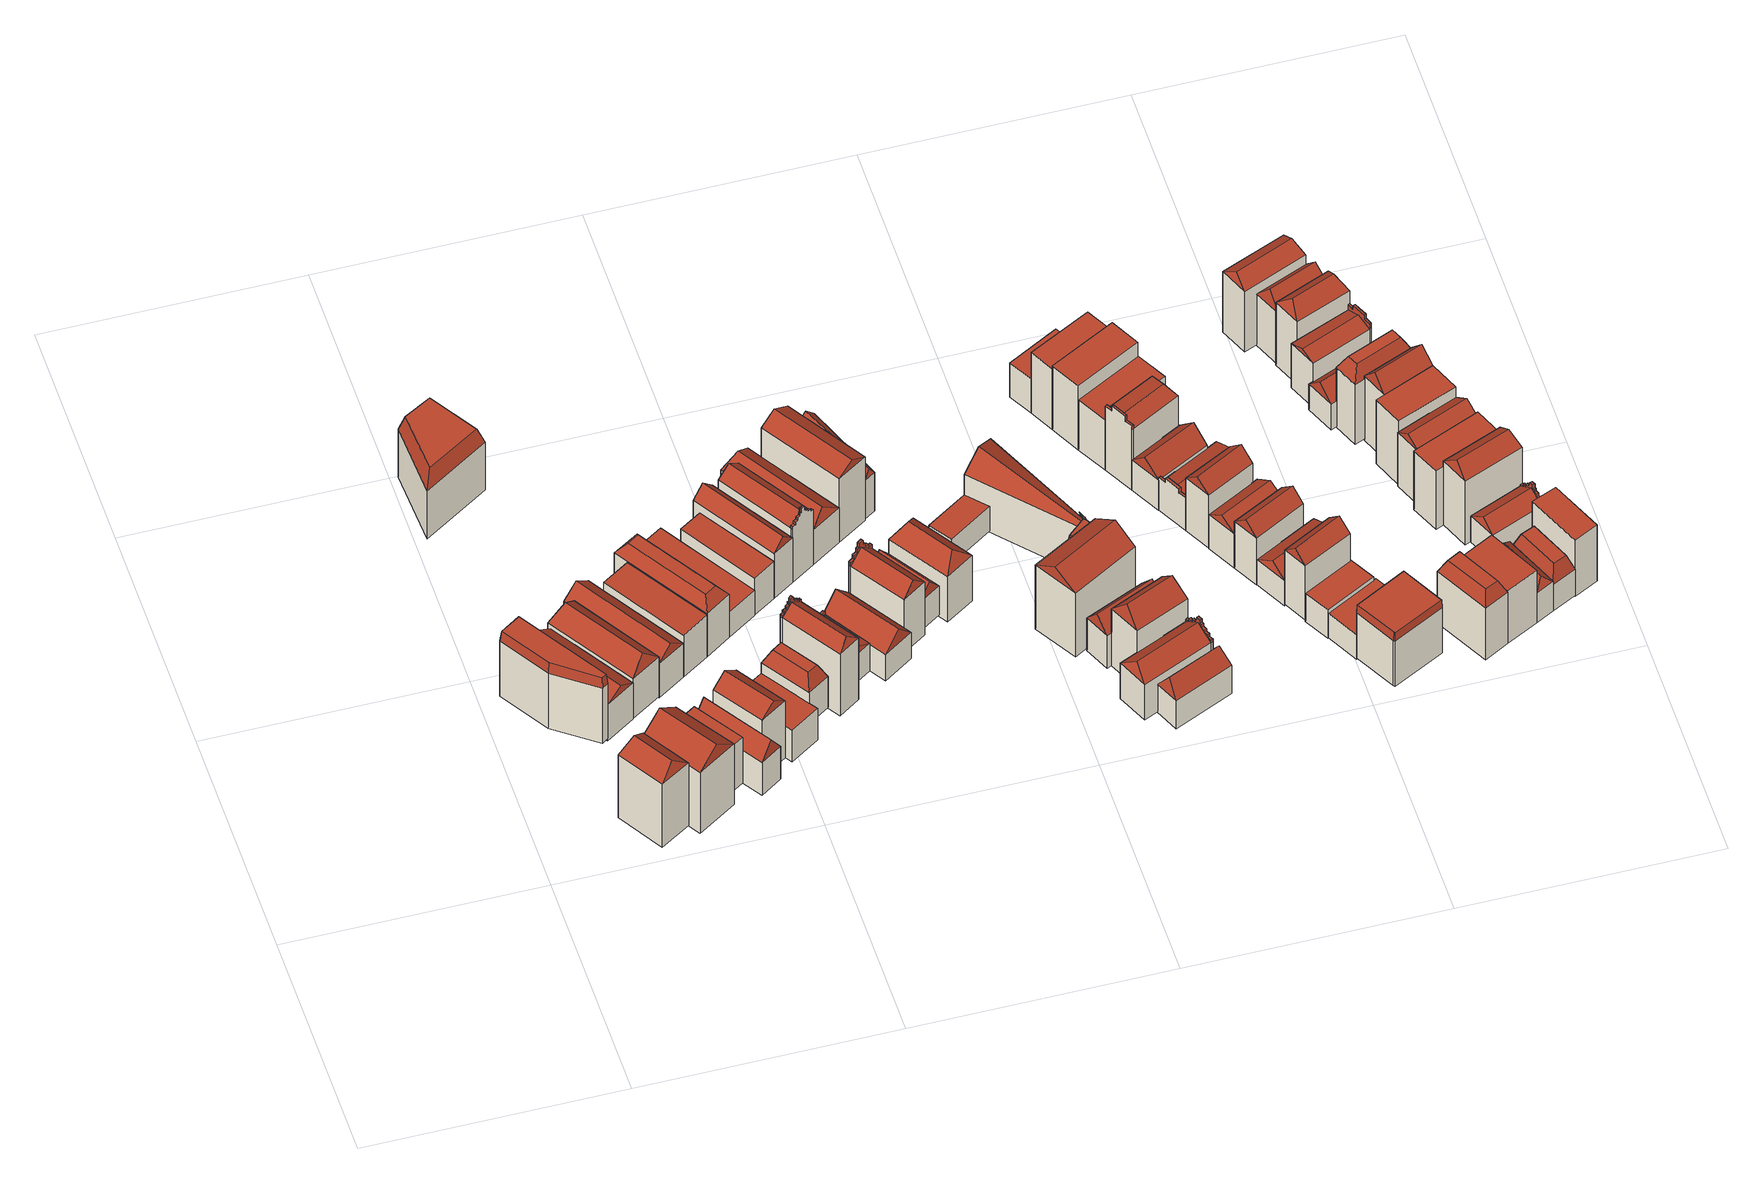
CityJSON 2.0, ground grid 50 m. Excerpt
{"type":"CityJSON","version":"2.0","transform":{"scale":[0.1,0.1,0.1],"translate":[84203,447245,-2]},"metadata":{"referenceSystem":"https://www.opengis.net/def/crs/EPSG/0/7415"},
"CityObjects":{
"building1":{"type":"Building","geometry":[{"type":"Solid","lod":"2","boundaries":[[[[0,1,2,3,4]],[[3,2,5,6]],[[0,4,7,8]],[[2,1,9,5]],[[4,3,6,7]],[[1,0,8,9]],[[9,8,10,11]],[[8,7,12,10]],[[7,6,13,12]],[[6,5,14,13]],[[5,9,11,14]],[[10,12,13,14,11]]]],"semantics":{"surfaces":[{"type":"GroundSurface"},{"type":"WallSurface"},{"type":"RoofSurface"}],"values":[[0,1,1,1,1,1,2,2,2,2,2,2]]}}]},
"building2":{"type":"Building","geometry":[{"type":"Solid","lod":"2","boundaries":[[[[15,16,17,18]],[[17,16,19,20]],[[15,18,21,22]],[[18,17,20,21]],[[16,15,22,19]],[[22,21,23,24]],[[21,20,23]],[[20,19,24,23]],[[19,22,24]]]],"semantics":{"surfaces":[{"type":"GroundSurface"},{"type":"WallSurface"},{"type":"RoofSurface"}],"values":[[0,1,1,1,1,2,2,2,2]]}}]},
"building3":{"type":"Building","geometry":[{"type":"Solid","lod":"2","boundaries":[[[[25,26,27,28]],[[27,26,29,30]],[[25,28,31,32]],[[28,27,30,31]],[[26,25,32,29]],[[32,31,33,34]],[[31,30,33]],[[30,29,34,33]],[[29,32,34]]]],"semantics":{"surfaces":[{"type":"GroundSurface"},{"type":"WallSurface"},{"type":"RoofSurface"}],"values":[[0,1,1,1,1,2,2,2,2]]}}]},
"building4":{"type":"Building","geometry":[{"type":"Solid","lod":"2","boundaries":[[[[16,35,36,37]],[[36,35,38,39]],[[16,37,40,41]],[[37,36,39,40]],[[35,16,41,38]],[[41,40,42,43]],[[40,39,42]],[[39,38,43,42]],[[38,41,43]]]],"semantics":{"surfaces":[{"type":"GroundSurface"},{"type":"WallSurface"},{"type":"RoofSurface"}],"values":[[0,1,1,1,1,2,2,2,2]]}}]},
"building5":{"type":"Building","geometry":[{"type":"Solid","lod":"2","boundaries":[[[[44,45,46,47]],[[46,45,48,49]],[[44,47,50,51]],[[47,46,49,50]],[[45,44,51,48]],[[51,50,52,53]],[[50,49,52]],[[49,48,53,52]],[[48,51,53]]]],"semantics":{"surfaces":[{"type":"GroundSurface"},{"type":"WallSurface"},{"type":"RoofSurface"}],"values":[[0,1,1,1,1,2,2,2,2]]}}]},
"building6":{"type":"Building","geometry":[{"type":"Solid","lod":"2","boundaries":[[[[54,55,56,57]],[[56,55,58,59]],[[54,57,60,61]],[[57,56,59,60]],[[55,54,61,58]],[[58,61,62,63]],[[61,60,64,62]],[[60,59,65,64]],[[59,58,63,65]],[[62,64,65,63]]]],"semantics":{"surfaces":[{"type":"GroundSurface"},{"type":"WallSurface"},{"type":"RoofSurface"}],"values":[[0,1,1,1,1,2,2,2,2,2]]}}]},
"building7":{"type":"Building","geometry":[{"type":"Solid","lod":"2","boundaries":[[[[66,67,68,69]],[[70,71,72,73]],[[68,67,73,72]],[[66,69,71,70]],[[69,68,72,71]],[[67,66,70,73]]]],"semantics":{"surfaces":[{"type":"GroundSurface"},{"type":"RoofSurface"},{"type":"WallSurface"}],"values":[[0,1,2,2,2,2]]}}]},
"building8":{"type":"Building","geometry":[{"type":"Solid","lod":"2","boundaries":[[[[74,75,76,77]],[[76,75,78,79]],[[74,77,80,81]],[[77,76,79,80]],[[75,74,81,78]],[[81,80,82,83]],[[80,79,82]],[[79,78,83,82]],[[78,81,83]]]],"semantics":{"surfaces":[{"type":"GroundSurface"},{"type":"WallSurface"},{"type":"RoofSurface"}],"values":[[0,1,1,1,1,2,2,2,2]]}}]},
"building9":{"type":"Building","geometry":[{"type":"Solid","lod":"2","boundaries":[[[[84,85,86,87]],[[86,85,88,89]],[[84,87,90,91]],[[87,86,89,90]],[[85,84,91,88]],[[91,90,92,93]],[[90,89,92]],[[89,88,93,92]],[[88,91,93]]]],"semantics":{"surfaces":[{"type":"GroundSurface"},{"type":"WallSurface"},{"type":"RoofSurface"}],"values":[[0,1,1,1,1,2,2,2,2]]}}]},
"building10":{"type":"Building","geometry":[{"type":"Solid","lod":"2","boundaries":[[[[94,95,96,76]],[[97,98,99,100]],[[96,95,100,99]],[[94,76,98,97]],[[76,96,99,98]],[[95,94,97,100]]]],"semantics":{"surfaces":[{"type":"GroundSurface"},{"type":"RoofSurface"},{"type":"WallSurface"}],"values":[[0,1,2,2,2,2]]}}]},
"building11":{"type":"Building","geometry":[{"type":"Solid","lod":"2","boundaries":[[[[101,102,103,104]],[[103,102,105,106]],[[101,104,107,108]],[[104,103,106,107]],[[102,101,108,105]],[[108,107,109,110]],[[107,106,109]],[[106,105,110,109]],[[105,108,110]]]],"semantics":{"surfaces":[{"type":"GroundSurface"},{"type":"WallSurface"},{"type":"RoofSurface"}],"values":[[0,1,1,1,1,2,2,2,2]]}}]},
"building12":{"type":"Building","geometry":[{"type":"Solid","lod":"2","boundaries":[[[[111,112,113,96]],[[113,112,114,115]],[[111,96,116,117]],[[96,113,115,116]],[[112,111,117,114]],[[114,117,118,119]],[[117,116,120,118]],[[116,115,121,120]],[[115,114,119,121]],[[118,120,121,119]]]],"semantics":{"surfaces":[{"type":"GroundSurface"},{"type":"WallSurface"},{"type":"RoofSurface"}],"values":[[0,1,1,1,1,2,2,2,2,2]]}}]},
"building13":{"type":"Building","geometry":[{"type":"Solid","lod":"2","boundaries":[[[[122,123,104,124]],[[125,126,127,128]],[[104,123,128,127]],[[122,124,126,125]],[[124,104,127,126]],[[123,122,125,128]]]],"semantics":{"surfaces":[{"type":"GroundSurface"},{"type":"RoofSurface"},{"type":"WallSurface"}],"values":[[0,1,2,2,2,2]]}}]},
"building14":{"type":"Building","geometry":[{"type":"Solid","lod":"2","boundaries":[[[[129,130,131,113]],[[132,133,134,135]],[[131,130,135,134]],[[129,113,133,132]],[[113,131,134,133]],[[130,129,132,135]]]],"semantics":{"surfaces":[{"type":"GroundSurface"},{"type":"RoofSurface"},{"type":"WallSurface"}],"values":[[0,1,2,2,2,2]]}}]},
"building15":{"type":"Building","geometry":[{"type":"Solid","lod":"2","boundaries":[[[[136,137,138,139]],[[138,137,140,141]],[[136,139,142,143]],[[139,138,141,142]],[[137,136,143,140]],[[140,143,144,145]],[[143,142,146,144]],[[142,141,147,146]],[[141,140,145,147]],[[144,146,147,145]]]],"semantics":{"surfaces":[{"type":"GroundSurface"},{"type":"WallSurface"},{"type":"RoofSurface"}],"values":[[0,1,1,1,1,2,2,2,2,2]]}}]},
"building16":{"type":"Building","geometry":[{"type":"Solid","lod":"2","boundaries":[[[[148,149,150,151]],[[150,149,152,153]],[[148,151,154,155]],[[149,148,155,152]],[[155,154,156,157]],[[153,152,157,156]],[[152,155,157]],[[156,154,158,159,160,161,162,163,164,165,166,167,168,169,170,171,172,173,174,175,153]],[[176,177,178,179,180,181,182,183,184,185,186,187,188,189,190,191,192,193,194,195,196,197]],[[163,162,190,189]],[[171,170,182,181]],[[164,163,189,188]],[[172,171,181,180]],[[150,153,176,197]],[[165,164,188,187]],[[151,150,197,196]],[[158,154,195,194]],[[173,172,180,179]],[[154,151,196,195]],[[166,165,187,186]],[[159,158,194,193]],[[174,173,179,178]],[[167,166,186,185]],[[160,159,193,192]],[[175,174,178,177]],[[168,167,185,184]],[[161,160,192,191]],[[153,175,177,176]],[[169,168,184,183]],[[162,161,191,190]],[[170,169,183,182]]]],"semantics":{"surfaces":[{"type":"GroundSurface"},{"type":"WallSurface"},{"type":"RoofSurface"}],"values":[[0,1,1,1,2,2,2,2,1,2,2,2,2,1,2,0,2,2,1,2,2,2,2,2,2,2,2,2,2,2,2]]}}]},
"building17":{"type":"Building","geometry":[{"type":"Solid","lod":"2","boundaries":[[[[198,199,200,201]],[[202,203,204,205]],[[200,199,205,204]],[[198,201,203,202]],[[201,200,204,203]],[[199,198,202,205]]]],"semantics":{"surfaces":[{"type":"GroundSurface"},{"type":"RoofSurface"},{"type":"WallSurface"}],"values":[[0,1,2,2,2,2]]}}]},
"building18":{"type":"Building","geometry":[{"type":"Solid","lod":"2","boundaries":[[[[206,207,208,200]],[[208,207,209,210]],[[206,200,211,212]],[[200,208,210,211]],[[207,206,212,209]],[[212,211,213,214]],[[211,210,213]],[[210,209,214,213]],[[209,212,214]]]],"semantics":{"surfaces":[{"type":"GroundSurface"},{"type":"WallSurface"},{"type":"RoofSurface"}],"values":[[0,1,1,1,1,2,2,2,2]]}}]},
"building19":{"type":"Building","geometry":[{"type":"Solid","lod":"2","boundaries":[[[[215,216,151,217]],[[151,216,218,219]],[[215,217,220,221]],[[216,215,221,218]],[[221,220,222,223]],[[219,218,223,222]],[[218,221,223]],[[222,220,224,225,226,227,228,229,230,231,232,233,219]],[[234,235,236,237,238,239,240,241,242,243,244,245,246,196]],[[229,228,240,239]],[[230,229,239,238]],[[151,219,234,196]],[[231,230,238,237]],[[217,151,196,246]],[[224,220,245,244]],[[220,217,246,245]],[[232,231,237,236]],[[225,224,244,243]],[[233,232,236,235]],[[226,225,243,242]],[[219,233,235,234]],[[227,226,242,241]],[[228,227,241,240]]]],"semantics":{"surfaces":[{"type":"GroundSurface"},{"type":"WallSurface"},{"type":"RoofSurface"}],"values":[[0,1,1,1,2,2,2,2,1,2,2,1,2,0,2,1,2,2,2,2,2,2,2]]}}]},
"building20":{"type":"Building","geometry":[{"type":"Solid","lod":"2","boundaries":[[[[247,248,249,250]],[[249,248,251,252]],[[247,250,253,254]],[[248,247,254,251]],[[254,253,255,256]],[[252,251,256,255]],[[251,254,256]],[[255,253,257,258,259,260,261,262,263,264,265,266,267,268,269,270,271,272,273,274,252]],[[275,276,277,278,279,280,281,282,283,284,285,286,287,288,289,290,291,292,293,294,208,295]],[[262,261,289,288]],[[270,269,281,280]],[[263,262,288,287]],[[271,270,280,279]],[[249,252,275,295]],[[264,263,287,286]],[[250,249,295,208]],[[257,253,294,293]],[[272,271,279,278]],[[253,250,208,294]],[[265,264,286,285]],[[258,257,293,292]],[[273,272,278,277]],[[266,265,285,284]],[[259,258,292,291]],[[274,273,277,276]],[[267,266,284,283]],[[260,259,291,290]],[[252,274,276,275]],[[268,267,283,282]],[[261,260,290,289]],[[269,268,282,281]]]],"semantics":{"surfaces":[{"type":"GroundSurface"},{"type":"WallSurface"},{"type":"RoofSurface"}],"values":[[0,1,1,1,2,2,2,2,1,2,2,2,2,1,2,0,2,2,1,2,2,2,2,2,2,2,2,2,2,2,2]]}}]},
"building21":{"type":"Building","geometry":[{"type":"Solid","lod":"2","boundaries":[[[[296,297,298,299]],[[299,298,300,301]],[[297,296,302,303]],[[298,297,303,300]],[[296,299,301,302]],[[302,301,304,305]],[[301,300,304]],[[300,303,305,304]],[[303,302,305]]]],"semantics":{"surfaces":[{"type":"GroundSurface"},{"type":"WallSurface"},{"type":"RoofSurface"}],"values":[[0,1,1,1,1,2,2,2,2]]}}]},
"building22":{"type":"Building","geometry":[{"type":"Solid","lod":"2","boundaries":[[[[306,307,308,295]],[[308,307,309,310]],[[306,295,311,312]],[[295,308,310,311]],[[307,306,312,309]],[[312,311,313,314]],[[311,310,313]],[[310,309,314,313]],[[309,312,314]]]],"semantics":{"surfaces":[{"type":"GroundSurface"},{"type":"WallSurface"},{"type":"RoofSurface"}],"values":[[0,1,1,1,1,2,2,2,2]]}}]},
"building23":{"type":"Building","geometry":[{"type":"Solid","lod":"2","boundaries":[[[[315,316,317,318]],[[317,316,319,320]],[[315,318,321,322]],[[316,315,322,319]],[[322,321,323,324]],[[320,319,324,323]],[[319,322,324]],[[323,321,325,326,327,328,329,330,331,332,333,334,335,336,337,338,320]],[[339,340,341,342,343,344,345,346,347,348,349,350,351,352,353,354,355,356]],[[330,329,349,348]],[[338,337,341,340]],[[331,330,348,347]],[[320,338,340,339]],[[317,320,339,356]],[[332,331,347,346]],[[318,317,356,355]],[[325,321,354,353]],[[321,318,355,354]],[[333,332,346,345]],[[326,325,353,352]],[[334,333,345,344]],[[327,326,352,351]],[[335,334,344,343]],[[328,327,351,350]],[[336,335,343,342]],[[329,328,350,349]],[[337,336,342,341]]]],"semantics":{"surfaces":[{"type":"GroundSurface"},{"type":"WallSurface"},{"type":"RoofSurface"}],"values":[[0,1,1,1,2,2,2,2,1,2,2,2,2,1,2,0,2,1,2,2,2,2,2,2,2,2,2]]}}]},
"building24":{"type":"Building","geometry":[{"type":"Solid","lod":"2","boundaries":[[[[357,358,359,360]],[[359,358,361,362]],[[357,360,363,364]],[[360,359,362,363]],[[358,357,364,361]],[[364,363,365,366]],[[363,362,365]],[[362,361,366,365]],[[361,364,366]]]],"semantics":{"surfaces":[{"type":"GroundSurface"},{"type":"WallSurface"},{"type":"RoofSurface"}],"values":[[0,1,1,1,1,2,2,2,2]]}}]},
"building25":{"type":"Building","geometry":[{"type":"Solid","lod":"2","boundaries":[[[[367,368,369,370]],[[370,369,371,372]],[[368,367,373,374]],[[369,368,374,371]],[[367,370,372,373]],[[373,372,375,376]],[[372,371,375]],[[371,374,376,375]],[[374,373,376]]]],"semantics":{"surfaces":[{"type":"GroundSurface"},{"type":"WallSurface"},{"type":"RoofSurface"}],"values":[[0,1,1,1,1,2,2,2,2]]}}]},
"building26":{"type":"Building","geometry":[{"type":"Solid","lod":"2","boundaries":[[[[377,378,379,380]],[[379,378,381,382]],[[377,380,383,384]],[[380,379,382,383]],[[378,377,384,381]],[[384,383,385,386]],[[383,382,385]],[[382,381,386,385]],[[381,384,386]]]],"semantics":{"surfaces":[{"type":"GroundSurface"},{"type":"WallSurface"},{"type":"RoofSurface"}],"values":[[0,1,1,1,1,2,2,2,2]]}}]},
"building27":{"type":"Building","geometry":[{"type":"Solid","lod":"2","boundaries":[[[[387,388,389,390]],[[389,388,391,392]],[[387,390,393,394]],[[390,389,392,393]],[[388,387,394,391]],[[394,393,395,396]],[[393,392,395]],[[392,391,396,395]],[[391,394,396]]]],"semantics":{"surfaces":[{"type":"GroundSurface"},{"type":"WallSurface"},{"type":"RoofSurface"}],"values":[[0,1,1,1,1,2,2,2,2]]}}]},
"building28":{"type":"Building","geometry":[{"type":"Solid","lod":"2","boundaries":[[[[397,398,399,400]],[[401,402,403,404]],[[399,398,404,403]],[[397,400,402,401]],[[400,399,403,402]],[[398,397,401,404]]]],"semantics":{"surfaces":[{"type":"GroundSurface"},{"type":"RoofSurface"},{"type":"WallSurface"}],"values":[[0,1,2,2,2,2]]}}]},
"building29":{"type":"Building","geometry":[{"type":"Solid","lod":"2","boundaries":[[[[405,406,407,408]],[[407,406,409,410]],[[405,408,411,412]],[[408,407,410,411]],[[406,405,412,409]],[[412,411,413,414]],[[411,410,413]],[[410,409,414,413]],[[409,412,414]]]],"semantics":{"surfaces":[{"type":"GroundSurface"},{"type":"WallSurface"},{"type":"RoofSurface"}],"values":[[0,1,1,1,1,2,2,2,2]]}}]},
"building30":{"type":"Building","geometry":[{"type":"Solid","lod":"2","boundaries":[[[[415,416,417,418]],[[418,417,419,420]],[[416,415,421,422]],[[417,416,422,419]],[[420,419,423,424]],[[419,422,423]],[[422,421,424,423]],[[424,421,425,426,427,428,429,430,420]],[[431,432,433,434,435,436,437,438,439,440]],[[425,421,438,437]],[[429,428,434,433]],[[415,418,440,439]],[[426,425,437,436]],[[430,429,433,432]],[[427,426,436,435]],[[418,420,431,440]],[[420,430,432,431]],[[428,427,435,434]],[[421,415,439,438]]]],"semantics":{"surfaces":[{"type":"GroundSurface"},{"type":"WallSurface"},{"type":"RoofSurface"}],"values":[[0,1,1,1,2,2,2,2,1,2,2,0,2,2,2,1,2,2,1]]}}]},
"building31":{"type":"Building","geometry":[{"type":"Solid","lod":"2","boundaries":[[[[441,442,443,444]],[[443,442,445,446]],[[441,444,447,448]],[[444,443,446,447]],[[442,441,448,445]],[[448,447,449,450]],[[447,446,449]],[[446,445,450,449]],[[445,448,450]]]],"semantics":{"surfaces":[{"type":"GroundSurface"},{"type":"WallSurface"},{"type":"RoofSurface"}],"values":[[0,1,1,1,1,2,2,2,2]]}}]},
"building32":{"type":"Building","geometry":[{"type":"Solid","lod":"2","boundaries":[[[[451,452,453,454]],[[453,452,455,456]],[[451,454,457,458]],[[452,451,458,455]],[[458,457,459,460]],[[456,455,460,459]],[[455,458,460]],[[459,457,461,462,463,464,465,466,467,468,469,470,471,472,473,474,475,476,477,478,456]],[[479,480,481,482,483,484,485,486,487,488,489,490,491,492,493,494,495,496,497,498,499,500]],[[466,465,493,492]],[[474,473,485,484]],[[467,466,492,491]],[[475,474,484,483]],[[453,456,479,500]],[[468,467,491,490]],[[454,453,500,499]],[[461,457,498,497]],[[476,475,483,482]],[[457,454,499,498]],[[469,468,490,489]],[[462,461,497,496]],[[477,476,482,481]],[[470,469,489,488]],[[463,462,496,495]],[[478,477,481,480]],[[471,470,488,487]],[[464,463,495,494]],[[456,478,480,479]],[[472,471,487,486]],[[465,464,494,493]],[[473,472,486,485]]]],"semantics":{"surfaces":[{"type":"GroundSurface"},{"type":"WallSurface"},{"type":"RoofSurface"}],"values":[[0,1,1,1,2,2,2,2,1,2,2,2,2,1,2,0,2,2,1,2,2,2,2,2,2,2,2,2,2,2,2]]}}]},
"building33":{"type":"Building","geometry":[{"type":"Solid","lod":"2","boundaries":[[[[501,502,503,439,504]],[[439,503,505,506]],[[501,504,507,508]],[[503,502,509,505]],[[504,439,506,507]],[[502,501,508,509]],[[509,508,510,511]],[[508,507,512,510]],[[507,506,513,512]],[[506,505,514,513]],[[505,509,511,514]],[[510,512,513,514,511]]]],"semantics":{"surfaces":[{"type":"GroundSurface"},{"type":"WallSurface"},{"type":"RoofSurface"}],"values":[[0,1,1,1,1,1,2,2,2,2,2,2]]}}]},
"building34":{"type":"Building","geometry":[{"type":"Solid","lod":"2","boundaries":[[[[515,516,444,500]],[[444,516,517,518]],[[515,500,519,520]],[[500,444,518,519]],[[516,515,520,517]],[[520,519,521,522]],[[519,518,521]],[[518,517,522,521]],[[517,520,522]]]],"semantics":{"surfaces":[{"type":"GroundSurface"},{"type":"WallSurface"},{"type":"RoofSurface"}],"values":[[0,1,1,1,1,2,2,2,2]]}}]},
"building35":{"type":"Building","geometry":[{"type":"Solid","lod":"2","boundaries":[[[[523,524,499,525]],[[499,524,526,527]],[[523,525,528,529]],[[525,499,527,528]],[[524,523,529,526]],[[529,528,530,531]],[[528,527,530]],[[527,526,531,530]],[[526,529,531]]]],"semantics":{"surfaces":[{"type":"GroundSurface"},{"type":"WallSurface"},{"type":"RoofSurface"}],"values":[[0,1,1,1,1,2,2,2,2]]}}]},
"building36":{"type":"Building","geometry":[{"type":"Solid","lod":"2","boundaries":[[[[532,533,534,535]],[[536,537,538,539]],[[534,533,539,538]],[[532,535,537,536]],[[535,534,538,537]],[[533,532,536,539]]]],"semantics":{"surfaces":[{"type":"GroundSurface"},{"type":"RoofSurface"},{"type":"WallSurface"}],"values":[[0,1,2,2,2,2]]}}]},
"building37":{"type":"Building","geometry":[{"type":"Solid","lod":"2","boundaries":[[[[540,541,542,534]],[[543,544,545,546]],[[542,541,546,545]],[[540,534,544,543]],[[534,542,545,544]],[[541,540,543,546]]]],"semantics":{"surfaces":[{"type":"GroundSurface"},{"type":"RoofSurface"},{"type":"WallSurface"}],"values":[[0,1,2,2,2,2]]}}]},
"building38":{"type":"Building","geometry":[{"type":"Solid","lod":"2","boundaries":[[[[547,548,549,542]],[[550,551,552,553]],[[549,548,553,552]],[[547,542,551,550]],[[542,549,552,551]],[[548,547,550,553]]]],"semantics":{"surfaces":[{"type":"GroundSurface"},{"type":"RoofSurface"},{"type":"WallSurface"}],"values":[[0,1,2,2,2,2]]}}]},
"building39":{"type":"Building","geometry":[{"type":"Solid","lod":"2","boundaries":[[[[554,555,556,557]],[[556,555,558,559]],[[554,557,560,561]],[[555,554,561,558]],[[561,560,562,563]],[[559,558,563,562]],[[558,561,563]],[[562,560,564,565,566,567,568,569,559]],[[570,571,572,573,574,575,576,577,578,579]],[[565,564,576,575]],[[569,568,572,571]],[[557,556,579,578]],[[566,565,575,574]],[[556,559,570,579]],[[559,569,571,570]],[[567,566,574,573]],[[560,557,578,577]],[[564,560,577,576]],[[568,567,573,572]]]],"semantics":{"surfaces":[{"type":"GroundSurface"},{"type":"WallSurface"},{"type":"RoofSurface"}],"values":[[0,1,1,1,2,2,2,2,1,2,2,0,2,1,2,2,1,2,2]]}}]},
"building40":{"type":"Building","geometry":[{"type":"Solid","lod":"2","boundaries":[[[[548,580,578,549]],[[581,582,583,584]],[[578,580,584,583]],[[548,549,582,581]],[[549,578,583,582]],[[580,548,581,584]]]],"semantics":{"surfaces":[{"type":"GroundSurface"},{"type":"RoofSurface"},{"type":"WallSurface"}],"values":[[0,1,2,2,2,2]]}}]},
"building41":{"type":"Building","geometry":[{"type":"Solid","lod":"2","boundaries":[[[[585,586,587,579]],[[587,586,588,589]],[[585,579,590,591]],[[579,587,589,590]],[[586,585,591,588]],[[591,590,592,593]],[[590,589,592]],[[589,588,593,592]],[[588,591,593]]]],"semantics":{"surfaces":[{"type":"GroundSurface"},{"type":"WallSurface"},{"type":"RoofSurface"}],"values":[[0,1,1,1,1,2,2,2,2]]}}]},
"building42":{"type":"Building","geometry":[{"type":"Solid","lod":"2","boundaries":[[[[594,595,596,597]],[[596,595,598,599]],[[594,597,600,601]],[[597,596,599,600]],[[595,594,601,598]],[[601,600,602,603]],[[600,599,602]],[[599,598,603,602]],[[598,601,603]]]],"semantics":{"surfaces":[{"type":"GroundSurface"},{"type":"WallSurface"},{"type":"RoofSurface"}],"values":[[0,1,1,1,1,2,2,2,2]]}}]},
"building43":{"type":"Building","geometry":[{"type":"Solid","lod":"2","boundaries":[[[[604,605,606,607]],[[606,605,608,609]],[[604,607,610,611]],[[605,604,611,608]],[[611,610,612,613]],[[609,608,613,612]],[[608,611,613]],[[612,610,614,615,616,617,618,619,609]],[[620,621,622,623,624,625,626,627,628,597]],[[615,614,626,625]],[[619,618,622,621]],[[607,606,597,628]],[[616,615,625,624]],[[606,609,620,597]],[[609,619,621,620]],[[617,616,624,623]],[[610,607,628,627]],[[614,610,627,626]],[[618,617,623,622]]]],"semantics":{"surfaces":[{"type":"GroundSurface"},{"type":"WallSurface"},{"type":"RoofSurface"}],"values":[[0,1,1,1,2,2,2,2,1,2,2,0,2,1,2,2,1,2,2]]}}]},
"building44":{"type":"Building","geometry":[{"type":"Solid","lod":"2","boundaries":[[[[629,630,631,632]],[[631,630,633,634]],[[629,632,635,636]],[[632,631,634,635]],[[630,629,636,633]],[[636,635,637,638]],[[635,634,637]],[[634,633,638,637]],[[633,636,638]]]],"semantics":{"surfaces":[{"type":"GroundSurface"},{"type":"WallSurface"},{"type":"RoofSurface"}],"values":[[0,1,1,1,1,2,2,2,2]]}}]},
"building45":{"type":"Building","geometry":[{"type":"Solid","lod":"2","boundaries":[[[[639,640,641,631]],[[641,640,642,643]],[[639,631,644,645]],[[631,641,643,644]],[[640,639,645,642]],[[645,644,646,647]],[[644,643,646]],[[643,642,647,646]],[[642,645,647]]]],"semantics":{"surfaces":[{"type":"GroundSurface"},{"type":"WallSurface"},{"type":"RoofSurface"}],"values":[[0,1,1,1,1,2,2,2,2]]}}]},
"building46":{"type":"Building","geometry":[{"type":"Solid","lod":"2","boundaries":[[[[648,649,650,651]],[[650,649,652,653]],[[648,651,654,655]],[[651,650,653,654]],[[649,648,655,652]],[[655,654,656,657]],[[654,653,656]],[[653,652,657,656]],[[652,655,657]]]],"semantics":{"surfaces":[{"type":"GroundSurface"},{"type":"WallSurface"},{"type":"RoofSurface"}],"values":[[0,1,1,1,1,2,2,2,2]]}}]},
"building47":{"type":"Building","geometry":[{"type":"Solid","lod":"2","boundaries":[[[[658,659,660,661]],[[660,659,662,663]],[[658,661,664,665]],[[661,660,663,664]],[[659,658,665,662]],[[665,664,666,667]],[[664,663,666]],[[663,662,667,666]],[[662,665,667]]]],"semantics":{"surfaces":[{"type":"GroundSurface"},{"type":"WallSurface"},{"type":"RoofSurface"}],"values":[[0,1,1,1,1,2,2,2,2]]}}]},
"building48":{"type":"Building","geometry":[{"type":"Solid","lod":"2","boundaries":[[[[668,669,670,671]],[[672,673,674,675]],[[670,669,675,674]],[[668,671,673,672]],[[671,670,674,673]],[[669,668,672,675]]]],"semantics":{"surfaces":[{"type":"GroundSurface"},{"type":"RoofSurface"},{"type":"WallSurface"}],"values":[[0,1,2,2,2,2]]}}]},
"building49":{"type":"Building","geometry":[{"type":"Solid","lod":"2","boundaries":[[[[676,677,678,679]],[[680,681,682,683]],[[678,677,683,682]],[[676,679,681,680]],[[679,678,682,681]],[[677,676,680,683]]]],"semantics":{"surfaces":[{"type":"GroundSurface"},{"type":"RoofSurface"},{"type":"WallSurface"}],"values":[[0,1,2,2,2,2]]}}]},
"building50":{"type":"Building","geometry":[{"type":"Solid","lod":"2","boundaries":[[[[684,685,686,687,688]],[[687,686,689,690]],[[684,688,691,692]],[[686,685,693,689]],[[688,687,690,691]],[[685,684,692,693]],[[693,692,694,695]],[[692,691,696,694]],[[691,690,697,696]],[[690,689,698,697]],[[689,693,695,698]],[[694,696,697,698,695]]]],"semantics":{"surfaces":[{"type":"GroundSurface"},{"type":"WallSurface"},{"type":"RoofSurface"}],"values":[[0,1,1,1,1,1,2,2,2,2,2,2]]}}]},
"building51":{"type":"Building","geometry":[{"type":"Solid","lod":"2","boundaries":[[[[699,700,701,702]],[[701,700,703,704]],[[699,702,705,706]],[[702,701,704,705]],[[700,699,706,703]],[[703,706,707,708]],[[706,705,709,707]],[[705,704,710,709]],[[704,703,708,710]],[[707,709,710,708]]]],"semantics":{"surfaces":[{"type":"GroundSurface"},{"type":"WallSurface"},{"type":"RoofSurface"}],"values":[[0,1,1,1,1,2,2,2,2,2]]}}]},
"building52":{"type":"Building","geometry":[{"type":"Solid","lod":"2","boundaries":[[[[711,712,713,701]],[[714,715,716,717]],[[713,712,717,716]],[[711,701,715,714]],[[701,713,716,715]],[[712,711,714,717]]]],"semantics":{"surfaces":[{"type":"GroundSurface"},{"type":"RoofSurface"},{"type":"WallSurface"}],"values":[[0,1,2,2,2,2]]}}]},
"building53":{"type":"Building","geometry":[{"type":"Solid","lod":"2","boundaries":[[[[718,719,720,721]],[[720,719,722,723]],[[718,721,724,725]],[[721,720,723,724]],[[719,718,725,722]],[[725,724,726,727]],[[724,723,726]],[[723,722,727,726]],[[722,725,727]]]],"semantics":{"surfaces":[{"type":"GroundSurface"},{"type":"WallSurface"},{"type":"RoofSurface"}],"values":[[0,1,1,1,1,2,2,2,2]]}}]},
"building54":{"type":"Building","geometry":[{"type":"Solid","lod":"2","boundaries":[[[[728,713,729,730]],[[729,713,731,732]],[[728,730,733,734]],[[730,729,732,733]],[[713,728,734,731]],[[734,733,735,736]],[[733,732,735]],[[732,731,736,735]],[[731,734,736]]]],"semantics":{"surfaces":[{"type":"GroundSurface"},{"type":"WallSurface"},{"type":"RoofSurface"}],"values":[[0,1,1,1,1,2,2,2,2]]}}]},
"building55":{"type":"Building","geometry":[{"type":"Solid","lod":"2","boundaries":[[[[737,738,721,739]],[[721,738,740,741]],[[737,739,742,743]],[[739,721,741,742]],[[738,737,743,740]],[[743,742,744,745]],[[742,741,744]],[[741,740,745,744]],[[740,743,745]]]],"semantics":{"surfaces":[{"type":"GroundSurface"},{"type":"WallSurface"},{"type":"RoofSurface"}],"values":[[0,1,1,1,1,2,2,2,2]]}}]},
"building56":{"type":"Building","geometry":[{"type":"Solid","lod":"2","boundaries":[[[[746,747,748,749]],[[748,747,750,751]],[[746,749,752,753]],[[747,746,753,750]],[[753,752,754,755]],[[751,750,755,754]],[[750,753,755]],[[754,752,756,757,758,759,760,761,751]],[[762,763,764,765,766,767,768,769,770,771]],[[757,756,768,767]],[[761,760,764,763]],[[749,748,771,770]],[[758,757,767,766]],[[748,751,762,771]],[[751,761,763,762]],[[759,758,766,765]],[[752,749,770,769]],[[756,752,769,768]],[[760,759,765,764]]]],"semantics":{"surfaces":[{"type":"GroundSurface"},{"type":"WallSurface"},{"type":"RoofSurface"}],"values":[[0,1,1,1,2,2,2,2,1,2,2,0,2,1,2,2,1,2,2]]}}]},
"building57":{"type":"Building","geometry":[{"type":"Solid","lod":"2","boundaries":[[[[772,773,774,775]],[[774,773,776,777]],[[772,775,778,779]],[[775,774,777,778]],[[773,772,779,776]],[[779,778,780,781]],[[778,777,780]],[[777,776,781,780]],[[776,779,781]]]],"semantics":{"surfaces":[{"type":"GroundSurface"},{"type":"WallSurface"},{"type":"RoofSurface"}],"values":[[0,1,1,1,1,2,2,2,2]]}}]},
"building58":{"type":"Building","geometry":[{"type":"Solid","lod":"2","boundaries":[[[[782,783,770,784]],[[770,783,785,786]],[[782,784,787,788]],[[784,770,786,787]],[[783,782,788,785]],[[788,787,789,790]],[[787,786,789]],[[786,785,790,789]],[[785,788,790]]]],"semantics":{"surfaces":[{"type":"GroundSurface"},{"type":"WallSurface"},{"type":"RoofSurface"}],"values":[[0,1,1,1,1,2,2,2,2]]}}]},
"building59":{"type":"Building","geometry":[{"type":"Solid","lod":"2","boundaries":[[[[791,792,793,794]],[[793,792,795,796]],[[791,794,797,798]],[[794,793,796,797]],[[792,791,798,795]],[[795,798,799,800]],[[798,797,801,799]],[[797,796,802,801]],[[796,795,800,802]],[[799,801,802,800]]]],"semantics":{"surfaces":[{"type":"GroundSurface"},{"type":"WallSurface"},{"type":"RoofSurface"}],"values":[[0,1,1,1,1,2,2,2,2,2]]}}]},
"building60":{"type":"Building","geometry":[{"type":"Solid","lod":"2","boundaries":[[[[803,804,805,806]],[[807,808,809,810]],[[805,804,810,809]],[[803,806,808,807]],[[806,805,809,808]],[[804,803,807,810]]]],"semantics":{"surfaces":[{"type":"GroundSurface"},{"type":"RoofSurface"},{"type":"WallSurface"}],"values":[[0,1,2,2,2,2]]}}]},
"building61":{"type":"Building","geometry":[{"type":"Solid","lod":"2","boundaries":[[[[811,812,813,805]],[[813,812,814,815]],[[811,805,809,816]],[[805,813,815,809]],[[812,811,816,814]],[[816,809,817,818]],[[809,815,817]],[[815,814,818,817]],[[814,816,818]]]],"semantics":{"surfaces":[{"type":"GroundSurface"},{"type":"WallSurface"},{"type":"RoofSurface"}],"values":[[0,1,1,1,1,2,2,2,2]]}}]},
"building62":{"type":"Building","geometry":[{"type":"Solid","lod":"2","boundaries":[[[[819,820,806,821]],[[806,820,822,823]],[[819,821,824,825]],[[821,806,823,824]],[[820,819,825,822]],[[825,824,826,827]],[[824,823,826]],[[823,822,827,826]],[[822,825,827]]]],"semantics":{"surfaces":[{"type":"GroundSurface"},{"type":"WallSurface"},{"type":"RoofSurface"}],"values":[[0,1,1,1,1,2,2,2,2]]}}]},
"building63":{"type":"Building","geometry":[{"type":"Solid","lod":"2","boundaries":[[[[828,829,821,830]],[[831,832,833,834]],[[821,829,834,833]],[[828,830,832,831]],[[830,821,833,832]],[[829,828,831,834]]]],"semantics":{"surfaces":[{"type":"GroundSurface"},{"type":"RoofSurface"},{"type":"WallSurface"}],"values":[[0,1,2,2,2,2]]}}]},
"building64":{"type":"Building","geometry":[{"type":"Solid","lod":"2","boundaries":[[[[835,836,837,838]],[[837,836,839,840]],[[835,838,841,842]],[[838,837,840,841]],[[836,835,842,839]],[[842,841,843,844]],[[841,840,843]],[[840,839,844,843]],[[839,842,844]]]],"semantics":{"surfaces":[{"type":"GroundSurface"},{"type":"WallSurface"},{"type":"RoofSurface"}],"values":[[0,1,1,1,1,2,2,2,2]]}}]},
"building65":{"type":"Building","geometry":[{"type":"Solid","lod":"2","boundaries":[[[[845,846,847,728]],[[847,846,848,849]],[[845,728,850,851]],[[728,847,849,850]],[[846,845,851,848]],[[848,851,852,853]],[[851,850,854,852]],[[850,849,855,854]],[[849,848,853,855]],[[852,854,855,853]]]],"semantics":{"surfaces":[{"type":"GroundSurface"},{"type":"WallSurface"},{"type":"RoofSurface"}],"values":[[0,1,1,1,1,2,2,2,2,2]]}}]},
"building66":{"type":"Building","geometry":[{"type":"Solid","lod":"2","boundaries":[[[[856,857,858,859]],[[858,857,860,861]],[[856,859,862,863]],[[857,856,863,860]],[[863,862,864,865]],[[861,860,865,864]],[[860,863,865]],[[864,862,866,867,868,869,870,871,872,873,874,875,876,877,878,879,880,881,882,883,861]],[[884,885,886,887,888,889,890,891,892,893,894,895,896,897,898,899,900,901,902,903,904,838]],[[871,870,898,897]],[[879,878,890,889]],[[872,871,897,896]],[[880,879,889,888]],[[858,861,884,838]],[[873,872,896,895]],[[859,858,838,904]],[[866,862,903,902]],[[881,880,888,887]],[[862,859,904,903]],[[874,873,895,894]],[[867,866,902,901]],[[882,881,887,886]],[[875,874,894,893]],[[868,867,901,900]],[[883,882,886,885]],[[876,875,893,892]],[[869,868,900,899]],[[861,883,885,884]],[[877,876,892,891]],[[870,869,899,898]],[[878,877,891,890]]]],"semantics":{"surfaces":[{"type":"GroundSurface"},{"type":"WallSurface"},{"type":"RoofSurface"}],"values":[[0,1,1,1,2,2,2,2,1,2,2,2,2,1,2,0,2,2,1,2,2,2,2,2,2,2,2,2,2,2,2]]}}]},
"building67":{"type":"Building","geometry":[{"type":"Solid","lod":"2","boundaries":[[[[905,906,907,908]],[[909,910,911,912]],[[907,906,912,911]],[[905,908,910,909]],[[908,907,911,910]],[[906,905,909,912]]]],"semantics":{"surfaces":[{"type":"GroundSurface"},{"type":"RoofSurface"},{"type":"WallSurface"}],"values":[[0,1,2,2,2,2]]}}]}
},
"vertices":[
[32,426,32],[75,452,32],[185,276,32],[173,268,32],[92,329,32],[185,276,175],[173,268,175],[92,329,175],[32,426,175],[75,452,175],[35,425,201],[74,450,201],[93,331,201],[173,270,201],[182,276,201],
[150,94,30],[207,131,30],[263,41,30],[204,5,30],[207,131,194],[263,41,194],[204,5,194],[150,94,194],[229,30,222],[183,106,222],
[81,442,26],[139,478,26],[242,313,26],[185,276,26],[139,478,120],[242,313,120],[185,276,120],[81,442,120],[214,294,143],[110,460,143],
[280,179,30],[354,66,30],[277,18,30],[280,179,188],[354,66,188],[277,18,188],[207,131,188],[315,42,224],[244,155,222],
[136,482,27],[195,519,27],[300,350,27],[242,313,27],[195,519,131],[300,350,131],[242,313,131],[136,482,131],[266,340,162],[171,492,162],
[146,903,27],[16,821,27],[9,976,27],[77,1015,27],[16,821,152],[9,976,152],[77,1015,152],[146,903,152],[131,906,188],[26,841,188],[73,1000,188],[20,970,188],
[383,112,29],[341,85,29],[280,179,29],[322,206,29],[383,112,147],[322,206,147],[280,179,147],[341,85,147],
[182,539,24],[237,574,24],[355,385,24],[300,350,24],[237,574,112],[355,385,112],[300,350,112],[182,539,112],[327,368,138],[210,557,138],
[449,103,28],[407,75,28],[322,206,28],[364,233,28],[407,75,113],[322,206,113],[364,233,113],[449,103,113],[343,220,151],[428,89,151],
[256,544,24],[309,577,24],[408,419,24],[256,544,133],[355,385,133],[408,419,133],[309,577,133],
[478,172,1],[426,139,1],[364,233,1],[416,267,1],[426,139,149],[364,233,149],[416,267,149],[478,172,149],[390,250,174],[452,156,174],
[293,603,24],[344,635,24],[458,452,24],[344,635,136],[458,452,136],[408,419,136],[293,603,136],[317,597,160],[339,611,160],[413,443,160],[435,457,160],
[544,196,1],[487,159,1],[473,304,1],[544,196,83],[473,304,83],[416,267,83],[487,159,83],
[341,640,24],[399,677,24],[516,489,24],[341,640,89],[458,452,89],[516,489,89],[399,677,89],
[576,240,29],[533,212,29],[473,304,29],[516,332,29],[533,212,110],[473,304,110],[516,332,110],[576,240,110],[557,244,142],[537,231,142],[512,313,142],[493,300,142],
[633,245,27],[591,217,27],[519,328,27],[561,356,27],[591,217,187],[519,328,187],[561,356,187],[633,245,187],[540,342,208],[608,237,208],[561,356,193],[556,352,193],[556,352,199],[551,349,199],[551,349,204],[545,345,204],[545,345,210],[543,344,210],[543,344,218],[537,340,218],[537,340,210],[535,338,210],[535,338,204],[529,335,204],[529,335,199],[524,331,199],[524,331,193],[519,328,193],[516,332,187],[516,332,193],[521,336,193],[521,336,199],[527,339,199],[527,339,204],[532,343,204],[532,343,210],[535,344,210],[535,344,218],[540,348,218],[540,348,210],[543,349,210],[543,349,204],[548,353,204],[548,353,199],[553,356,199],[553,356,193],[559,360,193],[559,360,187],[559,360,27],[516,332,27],
[424,637,25],[467,664,25],[559,517,25],[516,489,25],[424,637,121],[516,489,121],[559,517,121],[467,664,121],
[459,678,25],[501,704,25],[601,544,25],[501,704,141],[601,544,141],[559,517,141],[459,678,141],[580,530,166],[480,691,166],
[671,304,27],[618,269,27],[615,391,27],[618,269,99],[561,356,99],[615,391,99],[671,304,99],[588,373,113],[643,290,113],[615,391,107],[602,382,107],[602,382,115],[595,378,115],[595,378,126],[582,369,126],[582,369,115],[575,364,115],[575,364,107],[561,356,107],[559,360,99],[559,360,107],[572,369,107],[572,369,115],[579,373,115],[579,373,126],[592,382,126],[592,382,115],[599,386,115],[599,386,107],[612,395,107],[612,395,99],[612,395,27],
[509,692,25],[554,721,25],[644,577,25],[599,548,25],[554,721,164],[644,577,164],[599,548,164],[509,692,164],[621,563,186],[532,705,186],[599,548,170],[604,552,170],[604,552,176],[610,555,176],[610,555,182],[616,559,182],[616,559,188],[618,561,188],[618,561,198],[624,564,198],[624,564,188],[627,566,188],[627,566,182],[633,570,182],[633,570,176],[638,573,176],[638,573,170],[644,577,170],[647,573,164],[647,573,170],[641,569,170],[641,569,176],[635,566,176],[635,566,182],[630,562,182],[630,562,188],[627,560,188],[627,560,198],[621,556,198],[621,556,188],[618,555,188],[618,555,182],[613,551,182],[613,551,176],[607,547,176],[607,547,170],[601,544,170],[601,544,164],[647,573,25],
[749,311,28],[691,273,28],[612,395,28],[670,432,28],[612,395,96],[670,432,96],[749,311,96],[691,273,96],[641,414,134],[720,292,134],
[532,756,25],[592,793,25],[706,611,25],[592,793,115],[706,611,115],[647,573,115],[532,756,115],[671,599,142],[567,767,142],
[787,357,29],[740,326,29],[673,428,29],[721,459,29],[740,326,167],[673,428,167],[721,459,167],[787,357,167],[697,444,194],[762,344,194],[721,459,177],[713,454,177],[713,454,186],[705,449,186],[705,449,196],[701,446,196],[701,446,207],[693,441,207],[693,441,196],[689,439,196],[689,439,186],[681,433,186],[681,433,177],[673,428,177],[670,432,167],[670,432,177],[678,438,177],[678,438,186],[686,443,186],[686,443,196],[690,445,196],[690,445,207],[698,451,207],[698,451,196],[702,453,196],[702,453,186],[710,458,186],[710,458,177],[718,463,177],[718,463,167],[718,463,29],[670,432,29],
[609,765,26],[668,802,26],[764,648,26],[706,611,26],[668,802,191],[764,648,191],[706,611,191],[609,765,191],[735,629,212],[638,784,212],
[824,394,30],[781,366,30],[718,463,30],[761,491,30],[718,463,106],[761,491,106],[824,394,106],[781,366,106],[739,477,139],[803,380,139],
[673,793,29],[723,826,29],[785,662,29],[764,648,29],[723,826,129],[785,662,129],[764,648,129],[673,793,129],[773,658,146],[701,803,167],
[890,413,26],[835,377,26],[761,491,26],[816,527,26],[835,377,144],[761,491,144],[816,527,144],[890,413,144],[798,495,175],[853,410,175],
[880,507,25],[851,550,25],[931,602,25],[966,563,25],[880,507,89],[966,563,89],[931,602,89],[851,550,89],
[1027,237,23],[978,321,23],[1110,397,23],[1158,313,23],[978,321,189],[1110,397,189],[1158,313,189],[1027,237,189],[1134,355,222],[1002,279,222],
[1097,417,22],[931,602,22],[999,670,22],[1102,441,22],[999,670,142],[1102,441,142],[1097,417,142],[931,602,142],[966,632,172],[1097,430,148],[1097,417,150],[1097,423,150],[1097,423,157],[1097,441,157],[1097,441,150],[1097,453,150],[1102,432,142],[1102,441,150],[1102,432,150],[1102,432,157],[1102,417,157],[1102,417,150],[1102,411,150],[1102,411,142],[1102,411,22],[1102,432,22],
[1072,196,23],[1050,246,23],[1166,298,23],[1188,248,23],[1050,246,108],[1166,298,108],[1188,248,108],[1072,196,108],[1177,273,142],[1061,221,142],
[1101,60,23],[1074,122,23],[1212,183,23],[1239,122,23],[1074,122,115],[1212,183,115],[1239,122,115],[1101,60,115],[1226,153,140],[1097,95,140],[1239,122,122],[1236,130,122],[1236,130,129],[1232,137,129],[1232,137,135],[1229,145,135],[1229,145,142],[1227,149,142],[1227,149,150],[1224,157,150],[1224,157,142],[1222,160,142],[1222,160,135],[1219,168,135],[1219,168,129],[1215,176,129],[1215,176,122],[1212,183,122],[1216,185,115],[1216,185,122],[1220,178,122],[1220,178,129],[1223,170,129],[1223,170,135],[1227,162,135],[1227,162,142],[1228,159,142],[1228,159,150],[1232,151,150],[1232,151,142],[1234,147,142],[1234,147,135],[1237,139,135],[1237,139,129],[1240,132,129],[1240,132,122],[1244,124,122],[1244,124,115],[1244,124,23],[1216,185,23],
[1063,370,22],[1052,383,22],[1093,420,22],[1110,397,22],[1093,420,144],[1102,411,144],[1110,397,144],[1063,370,144],[1052,383,144],[1064,376,177],[1059,383,177],[1103,399,177],[1097,408,177],[1093,413,177],
[1110,137,23],[1081,200,23],[1081,200,171],[1188,248,171],[1216,185,171],[1110,137,171],[1196,214,207],[1102,172,207],
[1148,25,23],[1127,72,23],[1265,78,23],[1127,72,96],[1244,124,96],[1265,78,96],[1148,25,96],[1248,98,130],[1144,52,130],
[1189,910,25],[1215,862,25],[1114,809,25],[1089,856,25],[1189,910,114],[1089,856,114],[1114,809,114],[1215,862,114],
[1236,873,25],[1261,826,25],[1139,762,25],[1236,873,183],[1114,809,183],[1139,762,183],[1261,826,183],
[1268,830,25],[1298,772,25],[1169,703,25],[1268,830,191],[1139,762,191],[1169,703,191],[1298,772,191],
[1302,698,25],[1333,640,25],[1236,588,25],[1205,647,25],[1333,640,181],[1236,588,181],[1205,647,181],[1302,698,181],[1221,617,189],[1314,667,189],[1205,647,191],[1213,632,191],[1213,632,204],[1228,603,204],[1228,603,191],[1236,588,191],[1232,586,181],[1232,586,191],[1224,600,191],[1224,600,204],[1208,630,204],[1208,630,191],[1201,644,191],[1201,644,181],[1201,644,25],[1232,586,25],
[1330,712,25],[1298,772,156],[1169,703,156],[1201,644,156],[1330,712,156],
[1336,641,25],[1368,581,25],[1263,526,25],[1368,581,103],[1263,526,103],[1232,586,103],[1336,641,103],[1247,556,136],[1352,611,136],
[1391,516,26],[1417,466,26],[1322,415,26],[1295,466,26],[1417,466,163],[1322,415,163],[1295,466,163],[1391,516,163],[1308,440,190],[1404,491,190],
[1388,592,26],[1420,532,26],[1299,468,26],[1268,528,26],[1420,532,96],[1299,468,96],[1268,528,96],[1388,592,96],[1284,498,109],[1403,561,109],[1268,528,111],[1276,513,111],[1276,513,122],[1292,483,122],[1292,483,111],[1299,468,111],[1295,466,96],[1295,466,111],[1287,481,111],[1287,481,122],[1271,511,122],[1271,511,111],[1263,526,111],[1263,526,96],[1263,526,26],
[1427,471,25],[1457,413,25],[1352,358,25],[1322,415,25],[1457,413,114],[1352,358,114],[1322,415,114],[1427,471,114],[1337,387,136],[1442,442,136],
[1454,411,25],[1479,363,25],[1378,309,25],[1479,363,147],[1378,309,147],[1352,358,147],[1454,411,147],[1365,333,173],[1467,387,173],
[1507,298,31],[1532,251,31],[1435,200,31],[1411,247,31],[1532,251,172],[1435,200,172],[1411,247,172],[1507,298,172],[1423,224,197],[1519,275,197],
[1501,374,26],[1533,312,26],[1411,247,26],[1378,309,26],[1533,312,91],[1411,247,91],[1378,309,91],[1501,374,91],[1399,281,111],[1512,340,111],
[1533,252,28],[1560,202,28],[1462,150,28],[1435,200,28],[1533,252,102],[1435,200,102],[1462,150,102],[1560,202,102],
[1565,205,30],[1598,142,30],[1495,87,30],[1462,150,30],[1565,205,94],[1462,150,94],[1495,87,94],[1598,142,94],
[1538,6,34],[1495,87,34],[1598,142,34],[1642,56,34],[1541,3,34],[1598,142,151],[1642,56,151],[1541,3,151],[1538,6,151],[1495,87,151],[1539,7,172],[1496,87,172],[1541,4,172],[1641,56,172],[1597,140,172],
[1654,128,32],[1703,153,32],[1759,46,32],[1711,20,32],[1703,153,166],[1759,46,166],[1711,20,166],[1654,128,166],[1672,122,196],[1698,136,196],[1716,38,196],[1742,51,196],
[1706,147,32],[1769,180,32],[1821,78,32],[1706,147,170],[1759,46,170],[1821,78,170],[1769,180,170],
[1513,840,27],[1489,897,27],[1616,950,27],[1640,893,27],[1489,897,184],[1616,950,184],[1640,893,184],[1513,840,184],[1622,919,205],[1507,871,205],
[1857,97,32],[1764,189,32],[1810,209,32],[1821,78,110],[1764,189,110],[1810,209,110],[1857,97,110],[1793,187,134],[1834,98,130],
[1561,793,27],[1537,850,27],[1664,836,27],[1537,850,161],[1640,893,161],[1664,836,161],[1561,793,161],[1648,862,197],[1554,823,197],
[1589,674,35],[1565,730,35],[1683,778,35],[1706,723,35],[1565,730,150],[1683,778,150],[1706,723,150],[1589,674,150],[1694,751,161],[1578,702,161],[1706,723,163],[1700,737,163],[1700,737,173],[1688,765,173],[1688,765,163],[1683,778,163],[1687,780,150],[1687,780,163],[1693,766,163],[1693,766,173],[1705,739,173],[1705,739,163],[1710,725,163],[1710,725,150],[1710,725,35],[1687,780,35],
[1578,735,33],[1555,790,33],[1664,836,33],[1687,780,33],[1555,790,196],[1664,836,196],[1687,780,196],[1578,735,196],[1664,803,223],[1579,768,223],
[1604,614,35],[1580,671,35],[1734,669,35],[1580,671,102],[1710,725,102],[1734,669,102],[1604,614,102],[1722,697,135],[1592,642,135],
[1635,570,34],[1615,619,34],[1734,669,34],[1754,620,34],[1615,619,190],[1734,669,190],[1754,620,190],[1635,570,190],[1643,590,221],[1634,611,221],[1735,628,221],[1726,649,221],
[1682,460,31],[1658,519,31],[1776,568,31],[1800,509,31],[1682,460,198],[1800,509,198],[1776,568,198],[1658,519,198],
[1675,526,31],[1654,578,31],[1754,620,31],[1654,578,198],[1754,620,198],[1675,526,198],[1763,593,231],[1666,553,231],
[1702,402,31],[1679,458,31],[1824,453,31],[1679,458,171],[1800,509,171],[1824,453,171],[1702,402,171],[1812,481,193],[1690,430,193],
[1715,340,31],[1691,397,31],[1848,395,31],[1715,340,184],[1848,395,184],[1824,453,184],[1691,397,184],
[1753,289,34],[1729,346,34],[1848,395,34],[1871,338,34],[1729,346,199],[1848,395,199],[1871,338,199],[1753,289,199],[1854,364,224],[1747,320,224],
[1812,204,32],[1861,225,32],[1904,122,32],[1861,225,100],[1904,122,100],[1857,97,100],[1812,204,100],[1828,197,136],[1855,209,136],[1863,114,136],[1889,127,136],
[1788,237,34],[1764,293,34],[1867,336,34],[1890,280,34],[1764,293,102],[1867,336,102],[1890,280,102],[1788,237,102],[1879,308,122],[1780,267,122],[1890,280,107],[1887,287,107],[1887,287,113],[1884,294,113],[1884,294,119],[1882,301,119],[1882,301,124],[1880,305,124],[1880,305,133],[1877,312,133],[1877,312,124],[1876,315,124],[1876,315,119],[1873,322,119],[1873,322,113],[1870,329,113],[1870,329,107],[1867,336,107],[1871,338,102],[1871,338,107],[1874,331,107],[1874,331,113],[1877,324,113],[1877,324,119],[1880,317,119],[1880,317,124],[1882,313,124],[1882,313,133],[1885,306,133],[1885,306,124],[1886,303,124],[1886,303,119],[1889,296,119],[1889,296,113],[1892,289,113],[1892,289,107],[1895,282,107],[1895,282,102],[1895,282,34],
[1858,232,29],[1907,252,29],[1951,146,29],[1904,122,29],[1858,232,175],[1904,122,175],[1951,146,175],[1907,252,175]
]}
